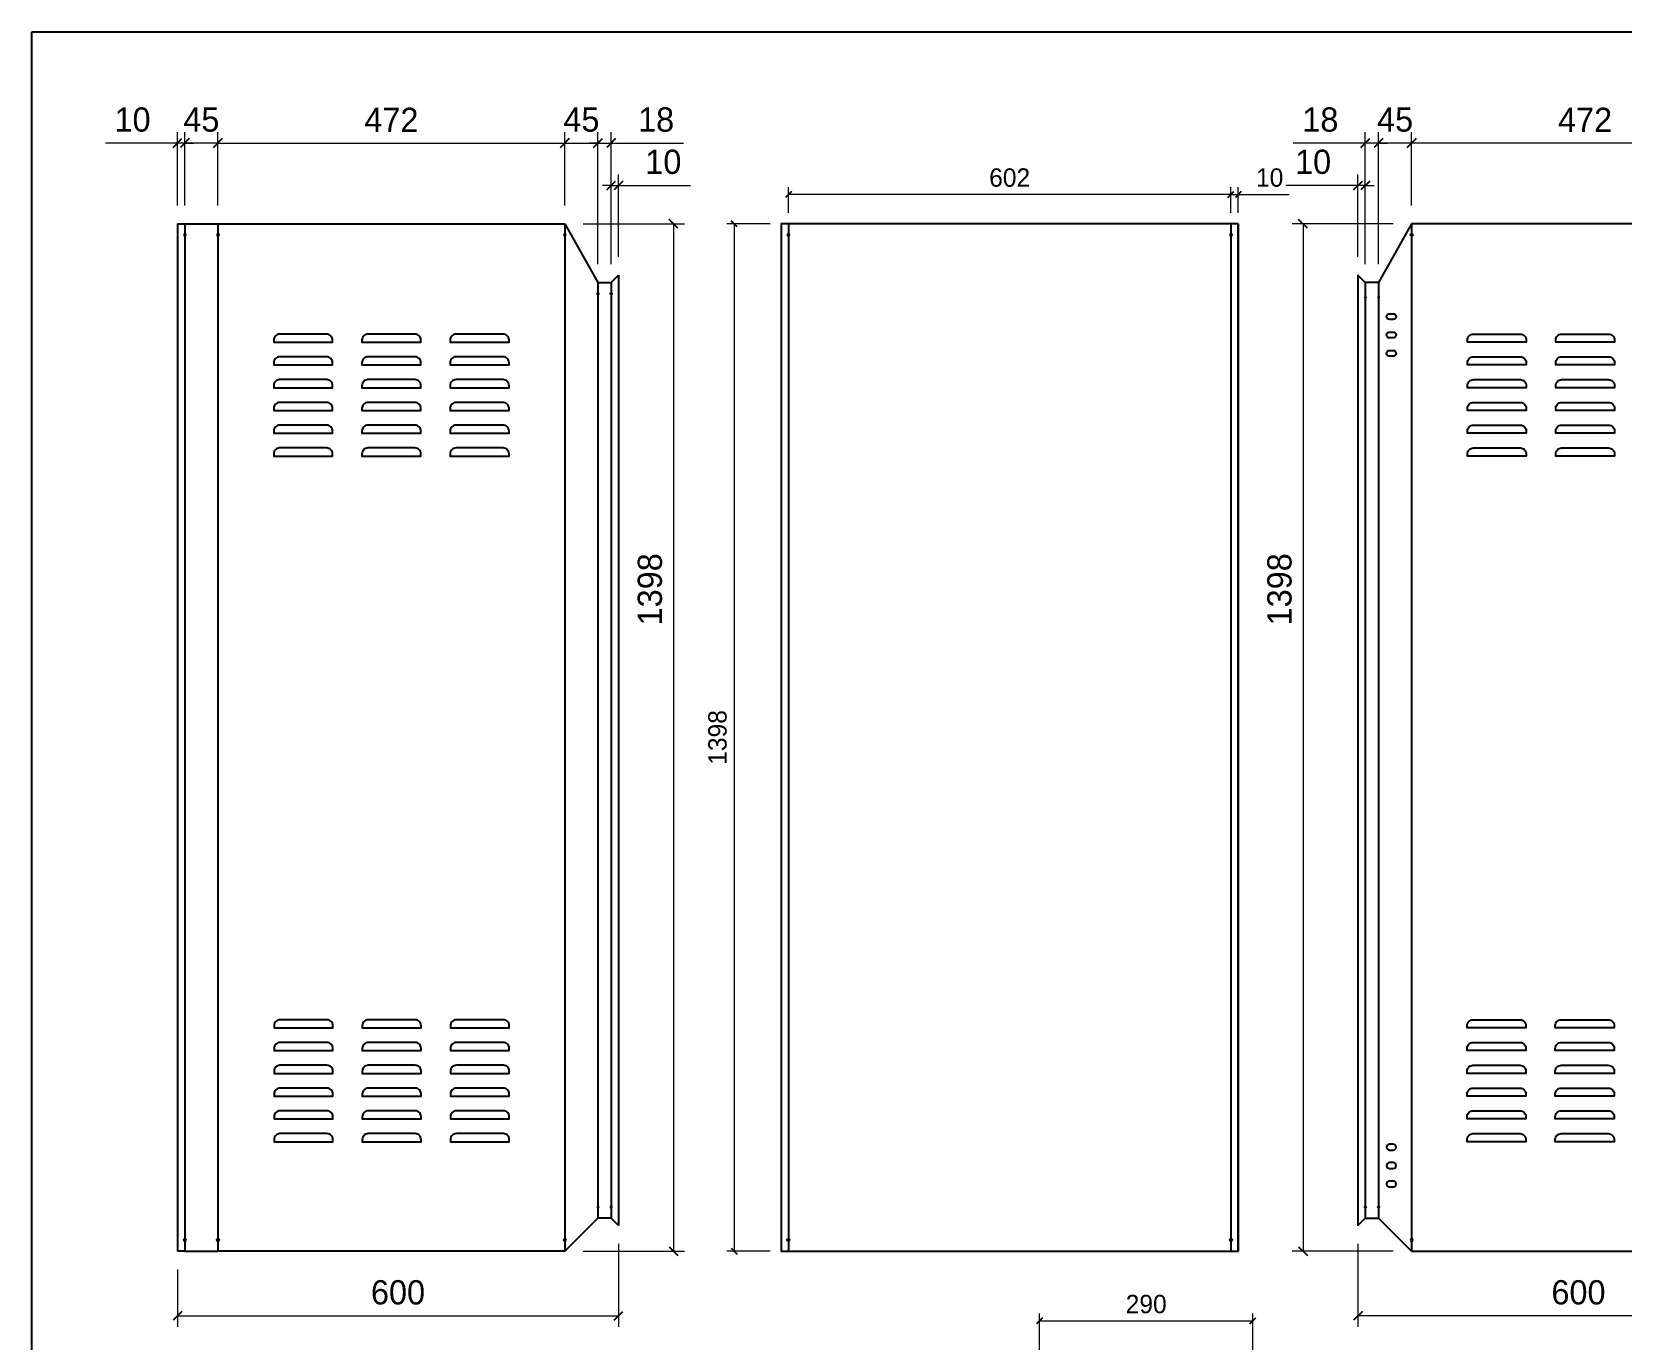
# Model space of a CAD drawing. Header units: millimetres. Extents: x 0 to 3953, y 0 to 2795.
# Drawn here: x 0 to 2162, y 1016 to 2795 of the extents above; entities that cross this region are included whole.
import ezdxf

# ---------------------------------------------------------------- set-up
doc = ezdxf.new("R2010")
doc.units = ezdxf.units.MM
doc.layers.add('CNC', color=7, linetype='Continuous')
doc.layers.add('DIM', color=253, linetype='Continuous')
doc.styles.add('Arial', font='arial.ttf')
doc.dimstyles.new('Dim-25', dxfattribs={"dimtxt": 25, "dimasz": 8, "dimexe": 10, "dimexo": 15, "dimgap": 10, "dimtad": 1, "dimdec": 0, "dimtxsty": 'Standard', "dimblk": 'OBLIQUE', "dimcen": 10, "dimclrd": 5, "dimclre": 5, "dimclrt": 3, "dimazin": 3, "dimtfac": 1, "dimtdec": 0, "dimtmove": 0, "dimatfit": 3, "dimldrblk": 'OBLIQUE', "dimlwd": 9, "dimlwe": 9})
doc.dimstyles.new('Dim-33', dxfattribs={"dimtxt": 33, "dimasz": 12, "dimexe": 15, "dimexo": 25, "dimgap": 15, "dimtad": 1, "dimdec": 0, "dimtxsty": 'Standard', "dimblk": 'OBLIQUE', "dimcen": 10, "dimclrd": 5, "dimclre": 5, "dimclrt": 3, "dimazin": 3, "dimtfac": 1, "dimtdec": 0, "dimtmove": 0, "dimatfit": 3, "dimldrblk": 'OPEN30', "dimlwd": 9, "dimlwe": 9})

# ---------------------------------------------------------------- blocks, each defined once
blk = doc.blocks.new('*D1')
at = {"color": 0, "linetype": 'ByBlock', "lineweight": -2}
for p, q in [((878.9, 2527.9), (866.9, 2539.9)), ((866.9, 1142.3), (878.9, 1130.3))]:
    blk.add_line(p, q, dxfattribs=at)
at = {"layer": 'Defpoints', "color": 0, "transparency": 16777216}
for p in [(725.2, 2533.9), (725.2, 1136.3), (872.9, 1136.3)]:
    blk.add_point(p, dxfattribs=at)
at = {"layer": 'DIM', "color": 5, "lineweight": 9, "transparency": 16777216}
for p, q in [((750.2, 2533.9), (887.9, 2533.9)), ((872.9, 2533.9), (872.9, 1136.3)), ((750.2, 1136.3), (887.9, 1136.3))]:
    blk.add_line(p, q, dxfattribs=at)
at = {"layer": 'DIM', "color": 3, "transparency": 16777216, "insert": (841, 2036.6), "char_height": 33, "attachment_point": 5, "rotation": 90}
blk.add_mtext('1398', dxfattribs=at)
blk = doc.blocks.new('_Oblique')
at = {"color": 0, "linetype": 'ByBlock', "lineweight": -2}
blk.add_line((-0.5, -0.5), (0.5, 0.5), dxfattribs=at)
blk = doc.blocks.new('_Open30')
at = {"color": 0, "linetype": 'ByBlock', "lineweight": -2}
for p, q in [((-1, 0.27), (0, 0)), ((0, 0), (-1, -0.27)), ((0, 0), (-1, 0))]:
    blk.add_line(p, q, dxfattribs=at)
blk = doc.blocks.new('*D2')
at = {"color": 0, "linetype": 'ByBlock', "lineweight": -2}
for p, q in [((259.2, 2649.7), (247.2, 2637.7)), ((719.2, 2637.7), (731.2, 2649.7))]:
    blk.add_line(p, q, dxfattribs=at)
at = {"layer": 'Defpoints', "color": 0, "transparency": 16777216}
for p in [(725.2, 2643.7), (253.2, 2533.9), (725.2, 2533.9)]:
    blk.add_point(p, dxfattribs=at)
at = {"layer": 'DIM', "color": 5, "lineweight": 9, "transparency": 16777216}
for p, q in [((253.2, 2558.9), (253.2, 2658.7)), ((253.2, 2643.7), (725.2, 2643.7)), ((725.2, 2558.9), (725.2, 2658.7))]:
    blk.add_line(p, q, dxfattribs=at)
at = {"layer": 'DIM', "color": 3, "transparency": 16777216, "insert": (489.2, 2675.3), "char_height": 33, "attachment_point": 5}
blk.add_mtext('472', dxfattribs=at)
blk = doc.blocks.new('*D3')
at = {"color": 0, "linetype": 'ByBlock', "lineweight": -2}
for p, q in [((731.2, 2649.7), (719.2, 2637.7)), ((764.2, 2637.7), (776.2, 2649.7))]:
    blk.add_line(p, q, dxfattribs=at)
at = {"layer": 'Defpoints', "color": 0, "transparency": 16777216}
for p in [(770.2, 2643.7), (725.2, 2533.9), (770.2, 2453.9)]:
    blk.add_point(p, dxfattribs=at)
at = {"layer": 'DIM', "color": 5, "lineweight": 9, "transparency": 16777216}
for p, q in [((725.2, 2558.9), (725.2, 2658.7)), ((725.2, 2643.7), (770.2, 2643.7)), ((770.2, 2478.9), (770.2, 2658.7))]:
    blk.add_line(p, q, dxfattribs=at)
at = {"layer": 'DIM', "color": 3, "transparency": 16777216, "insert": (747.7, 2675.5), "char_height": 33, "attachment_point": 5}
blk.add_mtext('45', dxfattribs=at)
blk = doc.blocks.new('*D4')
at = {"color": 0, "linetype": 'ByBlock', "lineweight": -2}
for p, q in [((764.2, 2637.7), (776.2, 2649.7)), ((794.2, 2649.7), (782.2, 2637.7))]:
    blk.add_line(p, q, dxfattribs=at)
at = {"layer": 'Defpoints', "color": 0, "transparency": 16777216}
for p in [(788.2, 2643.7), (770.2, 2453.9), (788.2, 2453.9)]:
    blk.add_point(p, dxfattribs=at)
at = {"layer": 'DIM', "color": 5, "lineweight": 9, "transparency": 16777216}
for p, q in [((770.2, 2643.7), (758.2, 2643.7)), ((770.2, 2478.9), (770.2, 2658.7)), ((770.2, 2643.7), (788.2, 2643.7)), ((788.2, 2478.9), (788.2, 2658.7)), ((788.2, 2643.7), (886.4, 2643.7))]:
    blk.add_line(p, q, dxfattribs=at)
at = {"layer": 'DIM', "color": 3, "transparency": 16777216, "insert": (849.3, 2675.5), "char_height": 33, "attachment_point": 5}
blk.add_mtext('18', dxfattribs=at)
blk = doc.blocks.new('*D5')
at = {"color": 0, "linetype": 'ByBlock', "lineweight": -2}
for p, q in [((214.2, 2649.7), (202.2, 2637.7)), ((247.2, 2637.7), (259.2, 2649.7))]:
    blk.add_line(p, q, dxfattribs=at)
at = {"layer": 'Defpoints', "color": 0, "transparency": 16777216}
for p in [(208.2, 2643.7), (208.2, 2533.9), (253.2, 2533.9)]:
    blk.add_point(p, dxfattribs=at)
at = {"layer": 'DIM', "color": 5, "lineweight": 9, "transparency": 16777216}
for p, q in [((208.2, 2558.9), (208.2, 2658.7)), ((253.2, 2643.7), (208.2, 2643.7)), ((253.2, 2558.9), (253.2, 2658.7))]:
    blk.add_line(p, q, dxfattribs=at)
at = {"layer": 'DIM', "color": 3, "transparency": 16777216, "insert": (230.7, 2675.5), "char_height": 33, "attachment_point": 5}
blk.add_mtext('45', dxfattribs=at)
blk = doc.blocks.new('*D6')
at = {"color": 0, "linetype": 'ByBlock', "lineweight": -2}
for p, q in [((192.2, 2637.7), (204.2, 2649.7)), ((214.2, 2649.7), (202.2, 2637.7))]:
    blk.add_line(p, q, dxfattribs=at)
at = {"layer": 'Defpoints', "color": 0, "transparency": 16777216}
for p in [(198.2, 2643.7), (198.2, 2533.9), (208.2, 2533.9)]:
    blk.add_point(p, dxfattribs=at)
at = {"layer": 'DIM', "color": 5, "lineweight": 9, "transparency": 16777216}
for p, q in [((198.2, 2643.7), (100.1, 2643.7)), ((198.2, 2558.9), (198.2, 2658.7)), ((208.2, 2643.7), (198.2, 2643.7)), ((208.2, 2558.9), (208.2, 2658.7)), ((208.2, 2643.7), (220.2, 2643.7))]:
    blk.add_line(p, q, dxfattribs=at)
at = {"layer": 'DIM', "color": 3, "transparency": 16777216, "insert": (137.1, 2675.5), "char_height": 33, "attachment_point": 5}
blk.add_mtext('10', dxfattribs=at)
blk = doc.blocks.new('*D7')
at = {"color": 0, "linetype": 'ByBlock', "lineweight": -2}
for p, q in [((782.2, 2580.1), (794.2, 2592.1)), ((804.2, 2592.1), (792.2, 2580.1))]:
    blk.add_line(p, q, dxfattribs=at)
at = {"layer": 'Defpoints', "color": 0, "transparency": 16777216}
for p in [(798.2, 2586.1), (788.2, 2453.9), (798.2, 2463.9)]:
    blk.add_point(p, dxfattribs=at)
at = {"layer": 'DIM', "color": 5, "lineweight": 9, "transparency": 16777216}
for p, q in [((788.2, 2478.9), (788.2, 2601.1)), ((798.2, 2488.9), (798.2, 2601.1)), ((788.2, 2586.1), (776.2, 2586.1)), ((788.2, 2586.1), (798.2, 2586.1)), ((798.2, 2586.1), (896.2, 2586.1))]:
    blk.add_line(p, q, dxfattribs=at)
at = {"layer": 'DIM', "color": 3, "transparency": 16777216, "insert": (859.2, 2618), "char_height": 33, "attachment_point": 5}
blk.add_mtext('10', dxfattribs=at)
blk = doc.blocks.new('f3daunguoc')
at = {"layer": 'CNC', "color": 2, "lineweight": -3}
blk.add_circle((0, 0), 1.5, dxfattribs=at)
blk = doc.blocks.new('f2dauxuoi')
at = {"layer": 'CNC', "color": 2, "lineweight": -3}
blk.add_circle((0, 0), 1, dxfattribs=at)
blk = doc.blocks.new('*D8')
at = {"color": 0, "linetype": 'ByBlock', "lineweight": -2}
for p, q in [((204.2, 1054.1), (192.2, 1042.1)), ((792.2, 1042.1), (804.2, 1054.1))]:
    blk.add_line(p, q, dxfattribs=at)
at = {"layer": 'Defpoints', "color": 0, "ltscale": 3, "transparency": 16777216}
for p in [(798.2, 1171.3), (198.2, 1136.3), (798.2, 1048.1)]:
    blk.add_point(p, dxfattribs=at)
at = {"layer": 'DIM', "color": 5, "lineweight": 9, "ltscale": 3, "transparency": 16777216}
for p, q in [((798.2, 1146.3), (798.2, 1033.1)), ((198.2, 1111.3), (198.2, 1033.1)), ((198.2, 1048.1), (798.2, 1048.1))]:
    blk.add_line(p, q, dxfattribs=at)
at = {"layer": 'DIM', "color": 3, "ltscale": 3, "transparency": 16777216, "insert": (498.2, 1080), "char_height": 33, "attachment_point": 5}
blk.add_mtext('600', dxfattribs=at)
blk = doc.blocks.new('*D9')
at = {"color": 0, "linetype": 'ByBlock', "lineweight": -2}
for p, q in [((1735.4, 2527.9), (1723.4, 2539.9)), ((1723.4, 1142.3), (1735.4, 1130.3))]:
    blk.add_line(p, q, dxfattribs=at)
at = {"layer": 'Defpoints', "color": 0, "transparency": 16777216}
for p in [(1877.1, 2533.9), (1729.4, 1136.3), (1877.1, 1136.3)]:
    blk.add_point(p, dxfattribs=at)
at = {"layer": 'DIM', "color": 5, "lineweight": 9, "transparency": 16777216}
for p, q in [((1852.1, 2533.9), (1714.4, 2533.9)), ((1729.4, 2533.9), (1729.4, 1136.3)), ((1852.1, 1136.3), (1714.4, 1136.3))]:
    blk.add_line(p, q, dxfattribs=at)
at = {"layer": 'DIM', "color": 3, "transparency": 16777216, "insert": (1697.5, 2036.6), "char_height": 33, "attachment_point": 5, "rotation": 90}
blk.add_mtext('1398', dxfattribs=at)
blk = doc.blocks.new('*D10')
at = {"color": 0, "linetype": 'ByBlock', "lineweight": -2}
for p, q in [((1883.1, 2649.7), (1871.1, 2637.7)), ((2343.1, 2637.7), (2355.1, 2649.7))]:
    blk.add_line(p, q, dxfattribs=at)
at = {"layer": 'Defpoints', "color": 0, "transparency": 16777216}
for p in [(1877.1, 2643.7), (1877.1, 2533.9), (2349.1, 2533.9)]:
    blk.add_point(p, dxfattribs=at)
at = {"layer": 'DIM', "color": 5, "lineweight": 9, "transparency": 16777216}
for p, q in [((1877.1, 2558.9), (1877.1, 2658.7)), ((2349.1, 2643.7), (1877.1, 2643.7)), ((2349.1, 2558.9), (2349.1, 2658.7))]:
    blk.add_line(p, q, dxfattribs=at)
at = {"layer": 'DIM', "color": 3, "transparency": 16777216, "insert": (2113.1, 2675.3), "char_height": 33, "attachment_point": 5}
blk.add_mtext('472', dxfattribs=at)
blk = doc.blocks.new('*D11')
at = {"color": 0, "linetype": 'ByBlock', "lineweight": -2}
for p, q in [((1838.1, 2649.7), (1826.1, 2637.7)), ((1871.1, 2637.7), (1883.1, 2649.7))]:
    blk.add_line(p, q, dxfattribs=at)
at = {"layer": 'Defpoints', "color": 0, "transparency": 16777216}
for p in [(1832.1, 2643.7), (1877.1, 2533.9), (1832.1, 2453.9)]:
    blk.add_point(p, dxfattribs=at)
at = {"layer": 'DIM', "color": 5, "lineweight": 9, "transparency": 16777216}
for p, q in [((1832.1, 2478.9), (1832.1, 2658.7)), ((1877.1, 2643.7), (1832.1, 2643.7)), ((1877.1, 2558.9), (1877.1, 2658.7))]:
    blk.add_line(p, q, dxfattribs=at)
at = {"layer": 'DIM', "color": 3, "transparency": 16777216, "insert": (1854.6, 2675.5), "char_height": 33, "attachment_point": 5}
blk.add_mtext('45', dxfattribs=at)
blk = doc.blocks.new('*D12')
at = {"color": 0, "linetype": 'ByBlock', "lineweight": -2}
for p, q in [((1808.1, 2637.7), (1820.1, 2649.7)), ((1838.1, 2649.7), (1826.1, 2637.7))]:
    blk.add_line(p, q, dxfattribs=at)
at = {"layer": 'Defpoints', "color": 0, "transparency": 16777216}
for p in [(1814.1, 2643.7), (1814.1, 2453.9), (1832.1, 2453.9)]:
    blk.add_point(p, dxfattribs=at)
at = {"layer": 'DIM', "color": 5, "lineweight": 9, "transparency": 16777216}
for p, q in [((1814.1, 2643.7), (1715.9, 2643.7)), ((1814.1, 2478.9), (1814.1, 2658.7)), ((1832.1, 2643.7), (1814.1, 2643.7)), ((1832.1, 2478.9), (1832.1, 2658.7)), ((1832.1, 2643.7), (1844.1, 2643.7))]:
    blk.add_line(p, q, dxfattribs=at)
at = {"layer": 'DIM', "color": 3, "transparency": 16777216, "insert": (1753, 2675.5), "char_height": 33, "attachment_point": 5}
blk.add_mtext('18', dxfattribs=at)
blk = doc.blocks.new('*D15')
at = {"color": 0, "linetype": 'ByBlock', "lineweight": -2}
for p, q in [((1798.1, 2580.1), (1810.1, 2592.1)), ((1820.1, 2592.1), (1808.1, 2580.1))]:
    blk.add_line(p, q, dxfattribs=at)
at = {"layer": 'Defpoints', "color": 0, "transparency": 16777216}
for p in [(1804.1, 2586.1), (1804.1, 2463.9), (1814.1, 2453.9)]:
    blk.add_point(p, dxfattribs=at)
at = {"layer": 'DIM', "color": 5, "lineweight": 9, "transparency": 16777216}
for p, q in [((1804.1, 2488.9), (1804.1, 2601.1)), ((1814.1, 2478.9), (1814.1, 2601.1)), ((1804.1, 2586.1), (1706, 2586.1)), ((1814.1, 2586.1), (1804.1, 2586.1)), ((1814.1, 2586.1), (1826.1, 2586.1))]:
    blk.add_line(p, q, dxfattribs=at)
at = {"layer": 'DIM', "color": 3, "transparency": 16777216, "insert": (1743.1, 2618), "char_height": 33, "attachment_point": 5}
blk.add_mtext('10', dxfattribs=at)
blk = doc.blocks.new('*D16')
at = {"color": 0, "linetype": 'ByBlock', "lineweight": -2}
for p, q in [((1810.1, 1054.1), (1798.1, 1042.1)), ((2398.1, 1042.1), (2410.1, 1054.1))]:
    blk.add_line(p, q, dxfattribs=at)
at = {"layer": 'Defpoints', "color": 0, "ltscale": 3, "transparency": 16777216}
for p in [(1804.1, 1171.3), (2404.1, 1136.3), (1804.1, 1048.1)]:
    blk.add_point(p, dxfattribs=at)
at = {"layer": 'DIM', "color": 5, "lineweight": 9, "ltscale": 3, "transparency": 16777216}
for p, q in [((1804.1, 1146.3), (1804.1, 1033.1)), ((2404.1, 1111.3), (2404.1, 1033.1)), ((2404.1, 1048.1), (1804.1, 1048.1))]:
    blk.add_line(p, q, dxfattribs=at)
at = {"layer": 'DIM', "color": 3, "ltscale": 3, "transparency": 16777216, "insert": (2104.1, 1080), "char_height": 33, "attachment_point": 5}
blk.add_mtext('600', dxfattribs=at)
blk = doc.blocks.new('*D17')
at = {"color": 5, "lineweight": 9, "ltscale": 3, "transparency": 16777216}
for p, q in [((1631.3, 2573.8), (1623.3, 2573.8)), ((1631.3, 2548.9), (1631.3, 2583.8)), ((1631.3, 2573.8), (1641.3, 2573.8)), ((1641.3, 2548.9), (1641.3, 2583.8)), ((1641.3, 2573.8), (1710.7, 2573.8))]:
    blk.add_line(p, q, dxfattribs=at)
at = {"color": 0, "linetype": 'ByBlock', "lineweight": -2}
for p, q in [((1627.3, 2569.8), (1635.3, 2577.8)), ((1645.3, 2577.8), (1637.3, 2569.8))]:
    blk.add_line(p, q, dxfattribs=at)
at = {"layer": 'Defpoints', "color": 0, "ltscale": 3, "transparency": 16777216}
for p in [(1641.3, 2573.8), (1631.3, 2533.9), (1641.3, 2533.9)]:
    blk.add_point(p, dxfattribs=at)
at = {"color": 3, "ltscale": 3, "transparency": 16777216, "insert": (1684, 2596.6), "char_height": 25, "attachment_point": 5}
blk.add_mtext('10', dxfattribs=at)
blk = doc.blocks.new('*D18')
at = {"color": 0, "linetype": 'ByBlock', "lineweight": -2}
for p, q in [((1033.3, 2577.8), (1025.3, 2569.8)), ((1627.3, 2569.8), (1635.3, 2577.8))]:
    blk.add_line(p, q, dxfattribs=at)
at = {"color": 5, "lineweight": 9, "ltscale": 3, "transparency": 16777216}
for p, q in [((1029.3, 2548.9), (1029.3, 2583.8)), ((1631.3, 2573.8), (1029.3, 2573.8)), ((1631.3, 2548.9), (1631.3, 2583.8))]:
    blk.add_line(p, q, dxfattribs=at)
at = {"layer": 'Defpoints', "color": 0, "ltscale": 3, "transparency": 16777216}
for p in [(1029.3, 2573.8), (1029.3, 2533.9), (1631.3, 2533.9)]:
    blk.add_point(p, dxfattribs=at)
at = {"color": 3, "ltscale": 3, "transparency": 16777216, "insert": (1330.3, 2596.6), "char_height": 25, "attachment_point": 5}
blk.add_mtext('602', dxfattribs=at)
blk = doc.blocks.new('*D19')
at = {"color": 5, "lineweight": 9, "ltscale": 3, "transparency": 16777216}
for p, q in [((1004.3, 2533.9), (945.6, 2533.9)), ((955.6, 2533.9), (955.6, 1136.3)), ((1004.3, 1136.3), (945.6, 1136.3))]:
    blk.add_line(p, q, dxfattribs=at)
at = {"color": 0, "linetype": 'ByBlock', "lineweight": -2}
for p, q in [((959.6, 2529.9), (951.6, 2537.9)), ((951.6, 1140.3), (959.6, 1132.3))]:
    blk.add_line(p, q, dxfattribs=at)
at = {"layer": 'Defpoints', "color": 0, "ltscale": 3, "transparency": 16777216}
for p in [(1019.3, 2533.9), (955.6, 1136.3), (1019.3, 1136.3)]:
    blk.add_point(p, dxfattribs=at)
at = {"color": 3, "ltscale": 3, "transparency": 16777216, "insert": (932.9, 1835.1), "char_height": 25, "attachment_point": 5, "rotation": 90}
blk.add_mtext('1398', dxfattribs=at)
blk = doc.blocks.new('*D32')
at = {"color": 0, "linetype": 'ByBlock', "lineweight": -2}
for p, q in [((1375, 1045.3), (1367, 1037.3)), ((1657, 1037.3), (1665, 1045.3))]:
    blk.add_line(p, q, dxfattribs=at)
at = {"color": 5, "lineweight": 9, "ltscale": 3, "transparency": 16777216}
for p, q in [((1371, 999.2), (1371, 1051.3)), ((1371, 1041.3), (1661, 1041.3)), ((1661, 999.2), (1661, 1051.3))]:
    blk.add_line(p, q, dxfattribs=at)
at = {"layer": 'Defpoints', "color": 0, "ltscale": 3, "transparency": 16777216}
for p in [(1661, 1041.3), (1371, 984.2), (1661, 984.2)]:
    blk.add_point(p, dxfattribs=at)
at = {"color": 3, "ltscale": 3, "transparency": 16777216, "insert": (1516, 1064.1), "char_height": 25, "attachment_point": 5}
blk.add_mtext('290', dxfattribs=at)
blk = doc.blocks.new('KHUNG CHUẨN')
at = {"color": 7}
blk.add_lwpolyline([(16919.2, -26555.2), (19889.2, -26555.2), (19889.2, -28655.2), (16919.2, -28655.2)], close=True, dxfattribs=at)
at = {"color": 3, "style": 'Arial'}
for tag, p in [('#01', (17055.6, -28580.1)), ('#02', (17431.4, -28580.1)), ('#03', (18030.6, -28580.1)), ('#08', (18751.7, -28580.1)), ('#10', (19064.8, -28580.1)), ('#11', (19060.3, -28625.7)), ('#04', (17024.8, -28634.6)), ('#05', (17308.5, -28633)), ('#06', (17632.7, -28633.7)), ('#07', (18002, -28634.7)), ('#09', (18753.8, -28632.6)), ('#12', (19806.5, -28628.9))]:
    blk.add_attdef(tag, p, '', height=20, dxfattribs=at)

msp = doc.modelspace()

# ---------------------------------------------------------------- linework, layer by layer
at = {"color": 7}
for p, q in [((198.2, 2533.9), (198.2, 1136.3)), ((208.2, 2533.9), (208.2, 1136.3)), ((208.2, 2533.9), (253.2, 2533.9)), ((253.2, 2533.9), (253.2, 1136.3)), ((725.2, 2533.9), (725.2, 1136.3)), ((725.2, 2533.9), (770.2, 2453.9)), ((1019.3, 2533.9), (1019.3, 1136.3)), ((1029.3, 2533.9), (1029.3, 1136.3)), ((1631.3, 2533.9), (1631.3, 1136.3)), ((1641.3, 2533.9), (1641.3, 1136.3)), ((1877.1, 2533.9), (1832.1, 2453.9)), ((1877.1, 2533.9), (1877.1, 1136.3)), ((770.2, 2453.9), (788.2, 2453.9)), ((770.2, 2453.9), (770.2, 1181.3)), ((788.2, 2453.9), (798.2, 2463.9)), ((788.2, 2453.9), (788.2, 1181.3)), ((798.2, 2463.9), (798.2, 1171.3)), ((1804.1, 2463.9), (1804.1, 1171.3)), ((1814.1, 2453.9), (1804.1, 2463.9)), ((1832.1, 2453.9), (1814.1, 2453.9)), ((1814.1, 2453.9), (1814.1, 1181.3)), ((1832.1, 2453.9), (1832.1, 1181.3)), ((725.2, 1136.3), (770.2, 1181.3)), ((788.2, 1181.3), (770.2, 1181.3)), ((798.2, 1171.3), (788.2, 1181.3)), ((1804.1, 1171.3), (1814.1, 1181.3)), ((1814.1, 1181.3), (1832.1, 1181.3)), ((1877.1, 1136.3), (1832.1, 1181.3)), ((208.2, 1136.3), (253.2, 1136.3))]:
    msp.add_line(p, q, dxfattribs=at)
for points in [[(198.2, 2533.9), (208.2, 2533.9)], [(253.2, 2533.9), (725.2, 2533.9)], [(2349.1, 2533.9), (1877.1, 2533.9)], [(208.2, 1136.3), (198.2, 1136.3)], [(725.2, 1136.3), (253.2, 1136.3)], [(1877.1, 1136.3), (2349.1, 1136.3)]]:
    msp.add_lwpolyline(points, dxfattribs=at)
at = {"ltscale": 3}
msp.add_lwpolyline([(1641.3, 2533.9), (1019.3, 2533.9), (1019.3, 1136.3), (1641.3, 1136.3)], close=True, dxfattribs=at)
at = {"color": 2}
for points in [[(1847.1, 2403.6, -1), (1847.1, 2411.6), (1852.1, 2411.6, -1), (1852.1, 2403.6)], [(401.2, 2383.9), (337.2, 2383.9, 0.414214), (329.2, 2375.9), (329.2, 2372.9), (409.2, 2372.9), (409.2, 2375.9, 0.414214)], [(521.2, 2383.9), (457.2, 2383.9, 0.414214), (449.2, 2375.9), (449.2, 2372.9), (529.2, 2372.9), (529.2, 2375.9, 0.414214)], [(641.2, 2383.9), (577.2, 2383.9, 0.414214), (569.2, 2375.9), (569.2, 2372.9), (649.2, 2372.9), (649.2, 2375.9, 0.414214)], [(1847.1, 2378.6, -1), (1847.1, 2386.6), (1852.1, 2386.6, -1), (1852.1, 2378.6)], [(1961.1, 2383.9), (2025.1, 2383.9, -0.414214), (2033.1, 2375.9), (2033.1, 2372.9), (1953.1, 2372.9), (1953.1, 2375.9, -0.414214)], [(2081.1, 2383.9), (2145.1, 2383.9, -0.414214), (2153.1, 2375.9), (2153.1, 2372.9), (2073.1, 2372.9), (2073.1, 2375.9, -0.414214)], [(1847.1, 2353.6, -1), (1847.1, 2361.6), (1852.1, 2361.6, -1), (1852.1, 2353.6)], [(401.2, 2352.9), (337.2, 2352.9, 0.414214), (329.2, 2344.9), (329.2, 2341.9), (409.2, 2341.9), (409.2, 2344.9, 0.414214)], [(521.2, 2352.9), (457.2, 2352.9, 0.414214), (449.2, 2344.9), (449.2, 2341.9), (529.2, 2341.9), (529.2, 2344.9, 0.414214)], [(641.2, 2352.9), (577.2, 2352.9, 0.414214), (569.2, 2344.9), (569.2, 2341.9), (649.2, 2341.9), (649.2, 2344.9, 0.414214)], [(1961.1, 2352.9), (2025.1, 2352.9, -0.414214), (2033.1, 2344.9), (2033.1, 2341.9), (1953.1, 2341.9), (1953.1, 2344.9, -0.414214)], [(2081.1, 2352.9), (2145.1, 2352.9, -0.414214), (2153.1, 2344.9), (2153.1, 2341.9), (2073.1, 2341.9), (2073.1, 2344.9, -0.414214)], [(401.2, 2321.9), (337.2, 2321.9, 0.414214), (329.2, 2313.9), (329.2, 2310.9), (409.2, 2310.9), (409.2, 2313.9, 0.414214)], [(521.2, 2321.9), (457.2, 2321.9, 0.414214), (449.2, 2313.9), (449.2, 2310.9), (529.2, 2310.9), (529.2, 2313.9, 0.414214)], [(641.2, 2321.9), (577.2, 2321.9, 0.414214), (569.2, 2313.9), (569.2, 2310.9), (649.2, 2310.9), (649.2, 2313.9, 0.414214)], [(1961.1, 2321.9), (2025.1, 2321.9, -0.414214), (2033.1, 2313.9), (2033.1, 2310.9), (1953.1, 2310.9), (1953.1, 2313.9, -0.414214)], [(2081.1, 2321.9), (2145.1, 2321.9, -0.414214), (2153.1, 2313.9), (2153.1, 2310.9), (2073.1, 2310.9), (2073.1, 2313.9, -0.414214)], [(401.2, 2290.9), (337.2, 2290.9, 0.414214), (329.2, 2282.9), (329.2, 2279.9), (409.2, 2279.9), (409.2, 2282.9, 0.414214)], [(521.2, 2290.9), (457.2, 2290.9, 0.414214), (449.2, 2282.9), (449.2, 2279.9), (529.2, 2279.9), (529.2, 2282.9, 0.414214)], [(641.2, 2290.9), (577.2, 2290.9, 0.414214), (569.2, 2282.9), (569.2, 2279.9), (649.2, 2279.9), (649.2, 2282.9, 0.414214)], [(1961.1, 2290.9), (2025.1, 2290.9, -0.414214), (2033.1, 2282.9), (2033.1, 2279.9), (1953.1, 2279.9), (1953.1, 2282.9, -0.414214)], [(2081.1, 2290.9), (2145.1, 2290.9, -0.414214), (2153.1, 2282.9), (2153.1, 2279.9), (2073.1, 2279.9), (2073.1, 2282.9, -0.414214)], [(401.2, 2259.9), (337.2, 2259.9, 0.414214), (329.2, 2251.9), (329.2, 2248.9), (409.2, 2248.9), (409.2, 2251.9, 0.414214)], [(521.2, 2259.9), (457.2, 2259.9, 0.414214), (449.2, 2251.9), (449.2, 2248.9), (529.2, 2248.9), (529.2, 2251.9, 0.414214)], [(641.2, 2259.9), (577.2, 2259.9, 0.414214), (569.2, 2251.9), (569.2, 2248.9), (649.2, 2248.9), (649.2, 2251.9, 0.414214)], [(1961.1, 2259.9), (2025.1, 2259.9, -0.414214), (2033.1, 2251.9), (2033.1, 2248.9), (1953.1, 2248.9), (1953.1, 2251.9, -0.414214)], [(2081.1, 2259.9), (2145.1, 2259.9, -0.414214), (2153.1, 2251.9), (2153.1, 2248.9), (2073.1, 2248.9), (2073.1, 2251.9, -0.414214)], [(401.2, 2228.9), (337.2, 2228.9, 0.414214), (329.2, 2220.9), (329.2, 2217.9), (409.2, 2217.9), (409.2, 2220.9, 0.414214)], [(521.2, 2228.9), (457.2, 2228.9, 0.414214), (449.2, 2220.9), (449.2, 2217.9), (529.2, 2217.9), (529.2, 2220.9, 0.414214)], [(641.2, 2228.9), (577.2, 2228.9, 0.414214), (569.2, 2220.9), (569.2, 2217.9), (649.2, 2217.9), (649.2, 2220.9, 0.414214)], [(1961.1, 2228.9), (2025.1, 2228.9, -0.414214), (2033.1, 2220.9), (2033.1, 2217.9), (1953.1, 2217.9), (1953.1, 2220.9, -0.414214)], [(2081.1, 2228.9), (2145.1, 2228.9, -0.414214), (2153.1, 2220.9), (2153.1, 2217.9), (2073.1, 2217.9), (2073.1, 2220.9, -0.414214)], [(401.6, 1451.1), (337.6, 1451.1, 0.414214), (329.6, 1443.1), (329.6, 1440.1), (409.6, 1440.1), (409.6, 1443.1, 0.414214)], [(521.6, 1451.1), (457.6, 1451.1, 0.414214), (449.6, 1443.1), (449.6, 1440.1), (529.6, 1440.1), (529.6, 1443.1, 0.414214)], [(641.6, 1451.1), (577.6, 1451.1, 0.414214), (569.6, 1443.1), (569.6, 1440.1), (649.6, 1440.1), (649.6, 1443.1, 0.414214)], [(1960.6, 1451.1), (2024.6, 1451.1, -0.414214), (2032.6, 1443.1), (2032.6, 1440.1), (1952.6, 1440.1), (1952.6, 1443.1, -0.414214)], [(2080.6, 1451.1), (2144.6, 1451.1, -0.414214), (2152.6, 1443.1), (2152.6, 1440.1), (2072.6, 1440.1), (2072.6, 1443.1, -0.414214)], [(401.6, 1420.1), (337.6, 1420.1, 0.414214), (329.6, 1412.1), (329.6, 1409.1), (409.6, 1409.1), (409.6, 1412.1, 0.414214)], [(521.6, 1420.1), (457.6, 1420.1, 0.414214), (449.6, 1412.1), (449.6, 1409.1), (529.6, 1409.1), (529.6, 1412.1, 0.414214)], [(641.6, 1420.1), (577.6, 1420.1, 0.414214), (569.6, 1412.1), (569.6, 1409.1), (649.6, 1409.1), (649.6, 1412.1, 0.414214)], [(1960.6, 1420.1), (2024.6, 1420.1, -0.414214), (2032.6, 1412.1), (2032.6, 1409.1), (1952.6, 1409.1), (1952.6, 1412.1, -0.414214)], [(2080.6, 1420.1), (2144.6, 1420.1, -0.414214), (2152.6, 1412.1), (2152.6, 1409.1), (2072.6, 1409.1), (2072.6, 1412.1, -0.414214)], [(401.6, 1389.1), (337.6, 1389.1, 0.414214), (329.6, 1381.1), (329.6, 1378.1), (409.6, 1378.1), (409.6, 1381.1, 0.414214)], [(521.6, 1389.1), (457.6, 1389.1, 0.414214), (449.6, 1381.1), (449.6, 1378.1), (529.6, 1378.1), (529.6, 1381.1, 0.414214)], [(641.6, 1389.1), (577.6, 1389.1, 0.414214), (569.6, 1381.1), (569.6, 1378.1), (649.6, 1378.1), (649.6, 1381.1, 0.414214)], [(1960.6, 1389.1), (2024.6, 1389.1, -0.414214), (2032.6, 1381.1), (2032.6, 1378.1), (1952.6, 1378.1), (1952.6, 1381.1, -0.414214)], [(2080.6, 1389.1), (2144.6, 1389.1, -0.414214), (2152.6, 1381.1), (2152.6, 1378.1), (2072.6, 1378.1), (2072.6, 1381.1, -0.414214)], [(401.6, 1358.1), (337.6, 1358.1, 0.414214), (329.6, 1350.1), (329.6, 1347.1), (409.6, 1347.1), (409.6, 1350.1, 0.414214)], [(521.6, 1358.1), (457.6, 1358.1, 0.414214), (449.6, 1350.1), (449.6, 1347.1), (529.6, 1347.1), (529.6, 1350.1, 0.414214)], [(641.6, 1358.1), (577.6, 1358.1, 0.414214), (569.6, 1350.1), (569.6, 1347.1), (649.6, 1347.1), (649.6, 1350.1, 0.414214)], [(1960.6, 1358.1), (2024.6, 1358.1, -0.414214), (2032.6, 1350.1), (2032.6, 1347.1), (1952.6, 1347.1), (1952.6, 1350.1, -0.414214)], [(2080.6, 1358.1), (2144.6, 1358.1, -0.414214), (2152.6, 1350.1), (2152.6, 1347.1), (2072.6, 1347.1), (2072.6, 1350.1, -0.414214)], [(401.6, 1327.1), (337.6, 1327.1, 0.414214), (329.6, 1319.1), (329.6, 1316.1), (409.6, 1316.1), (409.6, 1319.1, 0.414214)], [(521.6, 1327.1), (457.6, 1327.1, 0.414214), (449.6, 1319.1), (449.6, 1316.1), (529.6, 1316.1), (529.6, 1319.1, 0.414214)], [(641.6, 1327.1), (577.6, 1327.1, 0.414214), (569.6, 1319.1), (569.6, 1316.1), (649.6, 1316.1), (649.6, 1319.1, 0.414214)], [(1960.6, 1327.1), (2024.6, 1327.1, -0.414214), (2032.6, 1319.1), (2032.6, 1316.1), (1952.6, 1316.1), (1952.6, 1319.1, -0.414214)], [(2080.6, 1327.1), (2144.6, 1327.1, -0.414214), (2152.6, 1319.1), (2152.6, 1316.1), (2072.6, 1316.1), (2072.6, 1319.1, -0.414214)], [(401.6, 1296.1), (337.6, 1296.1, 0.414214), (329.6, 1288.1), (329.6, 1285.1), (409.6, 1285.1), (409.6, 1288.1, 0.414214)], [(521.6, 1296.1), (457.6, 1296.1, 0.414214), (449.6, 1288.1), (449.6, 1285.1), (529.6, 1285.1), (529.6, 1288.1, 0.414214)], [(641.6, 1296.1), (577.6, 1296.1, 0.414214), (569.6, 1288.1), (569.6, 1285.1), (649.6, 1285.1), (649.6, 1288.1, 0.414214)], [(1847.1, 1281.6, 1), (1847.1, 1273.6), (1852.1, 1273.6, 1), (1852.1, 1281.6)], [(1960.6, 1296.1), (2024.6, 1296.1, -0.414214), (2032.6, 1288.1), (2032.6, 1285.1), (1952.6, 1285.1), (1952.6, 1288.1, -0.414214)], [(2080.6, 1296.1), (2144.6, 1296.1, -0.414214), (2152.6, 1288.1), (2152.6, 1285.1), (2072.6, 1285.1), (2072.6, 1288.1, -0.414214)], [(1847.1, 1256.6, 1), (1847.1, 1248.6), (1852.1, 1248.6, 1), (1852.1, 1256.6)], [(1847.1, 1231.6, 1), (1847.1, 1223.6), (1852.1, 1223.6, 1), (1852.1, 1231.6)]]:
    msp.add_lwpolyline(points, format="xyb", close=True, dxfattribs=at)

# ---------------------------------------------------------------- block references
at = {"color": 3, "xscale": 1.331000000005587, "yscale": 1.331000000005587, "zscale": 1.331000000005587}
msp.add_blockref('KHUNG CHUẨN', (-22519.5, 38140), dxfattribs=at)
at = {"lineweight": -3, "xscale": -1, "rotation": 180}
for name, p in [('f3daunguoc', (208.2, 2518.9)), ('f3daunguoc', (253.2, 2518.9)), ('f3daunguoc', (725.2, 2518.9)), ('f3daunguoc', (1029.3, 2518.9)), ('f3daunguoc', (1631.3, 2518.9)), ('f2dauxuoi', (770.2, 1196.3)), ('f2dauxuoi', (788.2, 1196.3))]:
    msp.add_blockref(name, p, dxfattribs=at)
at = {"lineweight": -3, "rotation": 180}
for name, p in [('f3daunguoc', (1877.1, 2518.9)), ('f2dauxuoi', (1814.1, 1196.3)), ('f2dauxuoi', (1832.1, 1196.3))]:
    msp.add_blockref(name, p, dxfattribs=at)
at = {"lineweight": -3}
for name, p in [('f2dauxuoi', (770.2, 2438.9)), ('f2dauxuoi', (788.2, 2438.9)), ('f3daunguoc', (208.2, 1151.3)), ('f3daunguoc', (253.2, 1151.3)), ('f3daunguoc', (725.2, 1151.3)), ('f3daunguoc', (1029.3, 1151.3)), ('f3daunguoc', (1631.3, 1151.3))]:
    msp.add_blockref(name, p, dxfattribs=at)
at = {"lineweight": -3, "xscale": -1}
for name, p in [('f2dauxuoi', (1814.1, 2433.9)), ('f2dauxuoi', (1832.1, 2433.9)), ('f3daunguoc', (1877.1, 1151.3))]:
    msp.add_blockref(name, p, dxfattribs=at)

# ---------------------------------------------------------------- dimensions: what is measured, and where the dimension line sits
at = {"ltscale": 3}
for base, p1, p2, picture, middle in [((1029.3, 2573.8), (1631.3, 2533.9), (1029.3, 2533.9), '*D18', (1330.3, 2596.6)), ((1641.3, 2573.8), (1631.3, 2533.9), (1641.3, 2533.9), '*D17', (1684, 2596.6)), ((1661, 1041.3), (1371, 984.2), (1661, 984.2), '*D32', (1516, 1064.1))]:
    dim = msp.add_linear_dim(base=base, p1=p1, p2=p2, dimstyle='Dim-25', dxfattribs=at)
    dim.commit()
    dim.dimension.update_dxf_attribs({"geometry": picture, "text_midpoint": middle})
dim = msp.add_linear_dim(base=(955.6, 1136.3), p1=(1019.3, 2533.9), p2=(1019.3, 1136.3), angle=90, dimstyle='Dim-25', dxfattribs=at)
dim.commit()
dim.dimension.update_dxf_attribs({"geometry": '*D19', "text_midpoint": (932.9, 1835.1)})
at = {"layer": 'DIM', "color": 7}
for base, p1, p2, picture, middle in [((198.2, 2643.7), (208.2, 2533.9), (198.2, 2533.9), '*D6', (137.1, 2643.7)), ((208.2, 2643.7), (253.2, 2533.9), (208.2, 2533.9), '*D5', (230.7, 2643.7)), ((725.2, 2643.7), (253.2, 2533.9), (725.2, 2533.9), '*D2', (489.2, 2643.7)), ((770.2, 2643.7), (725.2, 2533.9), (770.2, 2453.9), '*D3', (747.7, 2643.7))]:
    dim = msp.add_linear_dim(base=base, p1=p1, p2=p2, dimstyle='Dim-33', dxfattribs=at)
    dim.commit()
    dim.dimension.update_dxf_attribs({"geometry": picture, "text_midpoint": middle, "dimtype": 160})
for base, p1, p2, picture, middle in [((788.2, 2643.7), (770.2, 2453.9), (788.2, 2453.9), '*D4', (849.3, 2675.5)), ((798.2, 2586.1), (788.2, 2453.9), (798.2, 2463.9), '*D7', (859.2, 2618))]:
    dim = msp.add_linear_dim(base=base, p1=p1, p2=p2, dimstyle='Dim-33', dxfattribs=at)
    dim.commit()
    dim.dimension.update_dxf_attribs({"geometry": picture, "text_midpoint": middle})
for base, p1, p2, picture, middle in [((1814.1, 2643.7), (1832.1, 2453.9), (1814.1, 2453.9), '*D12', (1753, 2675.5)), ((1804.1, 2586.1), (1814.1, 2453.9), (1804.1, 2463.9), '*D15', (1743.1, 2618))]:
    dim = msp.add_linear_dim(base=base, p1=p1, p2=p2, angle=180, dimstyle='Dim-33', dxfattribs=at)
    dim.commit()
    dim.dimension.update_dxf_attribs({"geometry": picture, "text_midpoint": middle})
for base, p1, p2, angle, picture, middle in [((1832.1, 2643.7), (1877.1, 2533.9), (1832.1, 2453.9), 180, '*D11', (1854.6, 2643.7)), ((1877.1, 2643.7), (2349.1, 2533.9), (1877.1, 2533.9), 180, '*D10', (2113.1, 2643.7)), ((872.9, 1136.3), (725.2, 2533.9), (725.2, 1136.3), 90, '*D1', (872.9, 2036.6)), ((1729.4, 1136.3), (1877.1, 2533.9), (1877.1, 1136.3), 90, '*D9', (1729.4, 2036.6))]:
    dim = msp.add_linear_dim(base=base, p1=p1, p2=p2, angle=angle, dimstyle='Dim-33', dxfattribs=at)
    dim.commit()
    dim.dimension.update_dxf_attribs({"geometry": picture, "text_midpoint": middle, "dimtype": 160})
at = {"layer": 'DIM', "ltscale": 3}
dim = msp.add_linear_dim(base=(798.2, 1048.1), p1=(198.2, 1136.3), p2=(798.2, 1171.3), dimstyle='Dim-33', dxfattribs=at)
dim.commit()
dim.dimension.update_dxf_attribs({"geometry": '*D8', "text_midpoint": (498.2, 1080)})
dim = msp.add_linear_dim(base=(1804.1, 1048.1), p1=(2404.1, 1136.3), p2=(1804.1, 1171.3), angle=180, dimstyle='Dim-33', dxfattribs=at)
dim.commit()
dim.dimension.update_dxf_attribs({"geometry": '*D16', "text_midpoint": (2104.1, 1080)})

doc.saveas('drawing.dxf')
